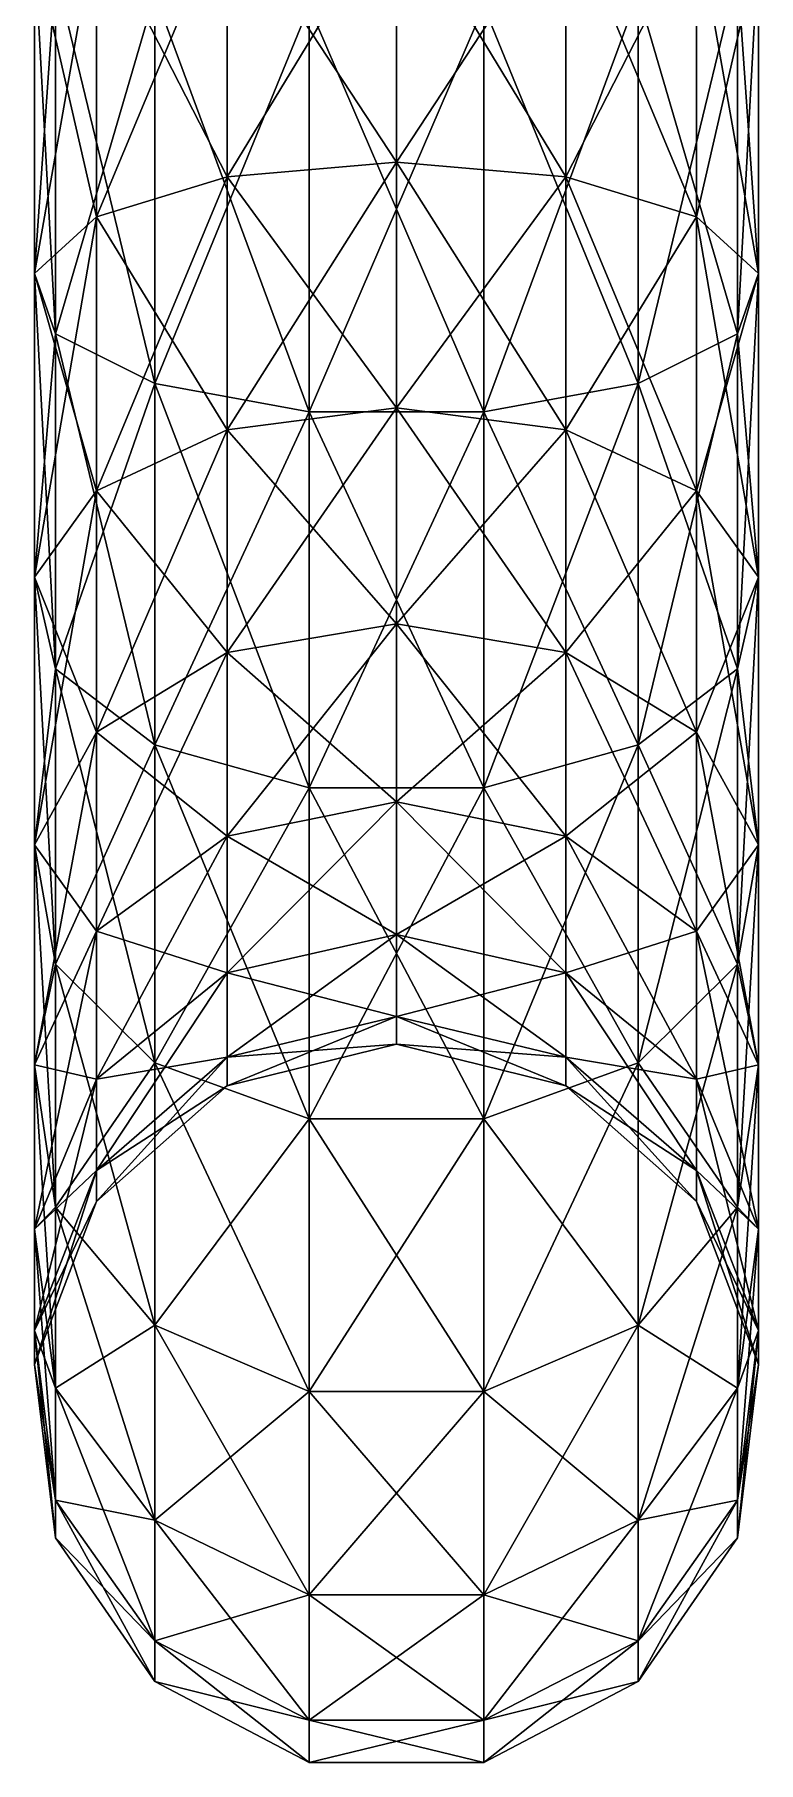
# Model space of a CAD drawing. Header units: millimetres. Extents: x -70 to 70, y -717 to 0.
# Drawn here: x -16.9 to 16.9, y -716.5 to -635.9 of the extents above; entities that cross this region are included whole.
import ezdxf

# ---------------------------------------------------------------- set-up
doc = ezdxf.new("R2010")
doc.units = ezdxf.units.MM

msp = doc.modelspace()

# ---------------------------------------------------------------- meshes
at = {"color": 67}
mesh = msp.add_polyface(dxfattribs=at)
corners = [(-16.876, -631.804, -157.052), (-15.895, -633.027, -165.036), (-16.876, -647.073, -153.099), (-13.991, -644.43, -145.964), (-13.991, -630.652, -149.532), (-11.273, -634.041, -171.655), (-4.068, -634.614, -175.393), (-11.273, -652.204, -166.953), (-15.895, -649.878, -160.673), (4.068, -634.614, -175.393), (-4.068, -653.517, -170.499), (0, -629.54, -142.273), (-7.9, -629.835, -144.198), (0, -641.88, -139.078), (-15.895, -633.027, 5.036), (-16.876, -631.804, -2.948), (-15.895, -649.878, 0.673), (-11.273, -652.204, 6.953), (-11.273, -634.041, 11.655), (-13.991, -630.652, -10.468), (-7.9, -629.835, -15.802), (-13.991, -644.43, -14.036), (-16.876, -647.073, -6.901), (0, -629.54, -17.726), (0, -641.88, -20.922), (-7.9, -642.557, -19.096), (4.068, -634.614, 15.393), (-9.657, -620, 13.991), (-4.068, -634.614, 15.393), (0, -653.325, -133.465), (-7.9, -642.557, -140.904), (-7.9, -654.355, -135.117), (0, -663.405, -125.662), (0, -653.325, -26.535), (-7.9, -654.355, -24.883), (0, -663.405, -34.338), (-7.9, -664.747, -32.927), (-7.9, -664.747, -127.073), (-13.991, -657.209, -139.696), (4.068, -653.517, -170.499), (-4.068, -671.048, -161.899), (-11.273, -669.048, -158.69), (-15.895, -665.506, -153.007), (-16.876, -661.233, -146.153), (-13.991, -657.209, -20.304), (-16.876, -661.233, -13.847), (-15.895, -665.506, -6.993), (-11.273, -669.048, -1.31), (-4.068, -653.517, 10.499), (4.068, -653.517, 10.499), (-13.991, -668.464, -130.984), (-13.991, -668.464, -29.016), (-16.876, -673.706, -23.502), (-4.068, -671.048, 1.899), (4.068, -671.048, 1.899)]
mesh.append_faces([[corners[k] for k in face] for face in [(0, 1, 2, 0), (2, 8, 43, 2), (16, 22, 46, 16)]], dxfattribs={"vtx0": -1, "vtx1": -1, "vtx3": -1, "color": 67})
mesh.append_faces([[corners[k] for k in face] for face in [(0, 3, 4, 0), (23, 25, 20, 23), (2, 1, 8, 2), (2, 38, 3, 2), (21, 45, 22, 21), (16, 15, 22, 16), (43, 8, 42, 43), (43, 50, 38, 43), (44, 52, 45, 44), (46, 22, 45, 46)]], dxfattribs={"vtx0": -1, "vtx2": -1, "vtx3": -1, "color": 67})
mesh.append_faces([[corners[k] for k in face] for face in [(5, 8, 1, 5), (9, 10, 6, 9), (14, 17, 18, 14), (19, 22, 15, 19), (29, 30, 31, 29), (24, 34, 25, 24), (33, 36, 34, 33), (30, 4, 3, 30), (39, 40, 10, 39), (7, 6, 10, 7), (7, 42, 8, 7), (21, 20, 25, 21), (16, 47, 17, 16), (31, 3, 38, 31), (44, 25, 34, 44), (48, 54, 49, 48)]], dxfattribs={"vtx0": -1, "vtx3": -1, "color": 67})
mesh.append_faces([[corners[k] for k in face] for face in [(0, 2, 3, 0), (19, 21, 22, 19), (30, 12, 4, 30), (2, 43, 38, 2), (21, 44, 45, 21)]], dxfattribs={"vtx1": -1, "vtx2": -1, "vtx3": -1, "color": 67})
mesh.append_faces([[corners[k] for k in face] for face in [(5, 6, 7, 5), (11, 12, 13, 11), (14, 15, 16, 14), (19, 20, 21, 19), (29, 31, 32, 29), (37, 32, 31, 37), (30, 13, 12, 30), (30, 3, 31, 30), (7, 10, 41, 7), (21, 25, 44, 21), (28, 18, 48, 28), (44, 34, 51, 44), (48, 17, 53, 48)]], dxfattribs={"vtx1": -1, "vtx3": -1, "color": 67})
mesh.append_faces([[corners[k] for k in face] for face in [(5, 7, 8, 5), (14, 16, 17, 14), (23, 24, 25, 23), (29, 13, 30, 29), (24, 33, 34, 24), (33, 35, 36, 33), (37, 31, 38, 37), (7, 41, 42, 7), (16, 46, 47, 16), (28, 48, 49, 28), (18, 17, 48, 18), (48, 53, 54, 48), (17, 47, 53, 17)]], dxfattribs={"vtx2": -1, "vtx3": -1, "color": 67})
mesh.append_faces([[corners[k] for k in face] for face in [(26, 27, 28, 26)]], dxfattribs={"vtx3": -1, "color": 67})
mesh = msp.add_polyface(dxfattribs=at)
corners = [(4.068, -634.614, -175.393), (12.725, -620, -171.273), (11.273, -634.041, -171.655), (4.068, -653.517, -170.499), (-4.068, -653.517, -170.499), (-4.068, -634.614, -175.393), (6.028, -620, -175.895), (15.895, -633.027, -165.036), (16.876, -631.804, -157.052), (15.895, -649.878, -160.673), (11.273, -652.204, -166.953), (13.991, -630.652, -149.532), (7.9, -629.835, -144.198), (13.991, -644.43, -145.964), (16.876, -647.073, -153.099), (0, -629.54, -142.273), (0, -641.88, -139.078), (7.9, -642.557, -140.904), (0, -629.54, -17.726), (7.9, -629.835, -15.802), (0, -641.88, -20.922), (13.991, -630.652, -10.468), (16.876, -631.804, -2.948), (13.991, -644.43, -14.036), (7.9, -642.557, -19.096), (15.895, -633.027, 5.036), (11.273, -634.041, 11.655), (15.895, -649.878, 0.673), (16.876, -647.073, -6.901), (4.068, -634.614, 15.393), (-4.068, -634.614, 15.393), (4.068, -653.517, 10.499), (11.273, -652.204, 6.953), (0, -653.325, -133.465), (7.9, -654.355, -135.117), (0, -663.405, -125.662), (7.9, -664.747, -127.073), (0, -663.405, -34.338), (0, -653.325, -26.535), (7.9, -654.355, -24.883), (7.9, -664.747, -32.927), (13.991, -657.209, -20.304), (13.991, -657.209, -139.696), (16.876, -661.233, -146.153), (15.895, -665.506, -153.007), (11.273, -669.048, -158.69), (4.068, -671.048, -161.899), (-4.068, -671.048, -161.899), (15.895, -665.506, -6.993), (16.876, -661.233, -13.847), (13.991, -668.464, -130.984), (16.876, -673.706, -136.498), (11.273, -669.048, -1.31), (13.991, -668.464, -29.016), (4.068, -671.048, 1.899)]
mesh.append_faces([[corners[k] for k in face] for face in [(7, 8, 9, 7), (11, 12, 13, 11), (18, 19, 20, 18), (9, 14, 44, 9), (23, 28, 41, 23), (41, 49, 53, 41)]], dxfattribs={"vtx0": -1, "vtx1": -1, "vtx3": -1, "color": 67})
mesh.append_faces([[corners[k] for k in face] for face in [(11, 14, 8, 11), (21, 24, 19, 21), (13, 43, 14, 13), (9, 8, 14, 9), (27, 49, 28, 27), (23, 22, 28, 23), (42, 51, 43, 42), (44, 14, 43, 44), (41, 28, 49, 41)]], dxfattribs={"vtx0": -1, "vtx2": -1, "vtx3": -1, "color": 67})
mesh.append_faces([[corners[k] for k in face] for face in [(7, 10, 2, 7), (15, 17, 12, 15), (25, 28, 22, 25), (29, 32, 26, 29), (16, 34, 17, 16), (33, 36, 34, 33), (37, 39, 40, 37), (39, 23, 41, 39), (24, 38, 20, 24), (13, 12, 17, 13), (9, 45, 10, 9), (3, 2, 10, 3), (27, 26, 32, 27), (42, 17, 34, 42)]], dxfattribs={"vtx0": -1, "vtx3": -1, "color": 67})
mesh.append_faces([[corners[k] for k in face] for face in [(11, 13, 14, 11), (25, 27, 28, 25), (13, 42, 43, 13), (27, 48, 49, 27)]], dxfattribs={"vtx1": -1, "vtx2": -1, "vtx3": -1, "color": 67})
mesh.append_faces([[corners[k] for k in face] for face in [(0, 2, 3, 0), (21, 22, 23, 21), (25, 26, 27, 25), (29, 30, 31, 29), (39, 38, 24, 39), (39, 41, 40, 39), (13, 17, 42, 13), (3, 10, 46, 3), (27, 32, 48, 27), (42, 34, 50, 42), (32, 31, 52, 32)]], dxfattribs={"vtx1": -1, "vtx3": -1, "color": 67})
mesh.append_faces([[corners[k] for k in face] for face in [(0, 3, 4, 0), (7, 9, 10, 7), (15, 16, 17, 15), (21, 23, 24, 21), (29, 31, 32, 29), (16, 33, 34, 16), (33, 35, 36, 33), (19, 24, 20, 19), (37, 38, 39, 37), (39, 24, 23, 39), (9, 44, 45, 9), (3, 46, 47, 3), (32, 52, 48, 32), (41, 53, 40, 41), (31, 54, 52, 31)]], dxfattribs={"vtx2": -1, "vtx3": -1, "color": 67})
mesh.append_faces([[corners[k] for k in face] for face in [(0, 1, 2, 0), (0, 5, 6, 0)]], dxfattribs={"vtx3": -1, "color": 67})
mesh = msp.add_polyface(dxfattribs=at)
corners = [(0, -683, -80), (0, -681.71, -67.318), (7.9, -683.618, -66.926), (7.9, -684.947, -80), (0, -681.71, -92.682), (0, -663.405, -125.662), (0, -671.708, -115.99), (7.9, -673.306, -117.102), (7.9, -664.747, -127.073), (0, -677.894, -104.844), (7.9, -679.684, -105.612), (7.9, -683.618, -93.074), (13.991, -690.343, -80), (13.991, -688.903, -94.16), (0, -663.405, -34.338), (7.9, -664.747, -32.927), (0, -671.708, -44.01), (0, -677.894, -55.156), (7.9, -673.306, -42.898), (7.9, -679.684, -54.388), (13.991, -684.642, -52.26), (13.991, -688.903, -65.84), (13.991, -668.464, -29.016), (13.991, -677.735, -39.815), (13.991, -684.642, -107.74), (13.991, -657.209, -139.696), (13.991, -668.464, -130.984), (16.876, -673.706, -136.498), (15.895, -665.506, -153.007), (16.876, -661.233, -146.153), (15.895, -679.271, -142.353), (11.273, -683.884, -147.206), (11.273, -669.048, -158.69), (4.068, -671.048, -161.899), (11.273, -652.204, -166.953), (4.068, -686.489, -149.947), (-4.068, -686.489, -149.947), (7.9, -654.355, -135.117), (13.991, -677.735, -120.185), (16.876, -683.979, -124.531), (15.895, -690.609, -129.145), (11.273, -696.105, -132.971), (16.876, -691.634, -110.74), (-4.068, -671.048, 1.899), (4.068, -686.489, -10.053), (4.068, -671.048, 1.899), (11.273, -669.048, -1.31), (11.273, -683.884, -12.794), (15.895, -679.271, -17.647), (15.895, -665.506, -6.993), (16.876, -661.233, -13.847), (16.876, -673.706, -23.502), (15.895, -690.609, -30.855), (16.876, -683.979, -35.469), (16.876, -691.634, -49.26)]
mesh.append_faces([[corners[k] for k in face] for face in [(28, 29, 30, 28), (30, 27, 40, 30), (50, 49, 51, 50), (23, 53, 20, 23), (51, 48, 53, 51)]], dxfattribs={"vtx0": -1, "vtx1": -1, "vtx3": -1, "color": 67})
mesh.append_faces([[corners[k] for k in face] for face in [(26, 39, 27, 26), (30, 29, 27, 30), (38, 42, 39, 38), (40, 27, 39, 40), (23, 51, 53, 23), (20, 53, 54, 20)]], dxfattribs={"vtx0": -1, "vtx2": -1, "vtx3": -1, "color": 67})
mesh.append_faces([[corners[k] for k in face] for face in [(0, 2, 3, 0), (5, 7, 8, 5), (6, 10, 7, 6), (9, 11, 10, 9), (17, 18, 19, 17), (2, 20, 21, 2), (18, 22, 23, 18), (10, 13, 24, 10), (28, 31, 32, 28), (33, 34, 32, 33), (26, 37, 8, 26), (30, 41, 31, 30), (35, 32, 31, 35), (38, 8, 7, 38), (43, 44, 45, 43), (46, 48, 49, 46), (47, 52, 48, 47)]], dxfattribs={"vtx0": -1, "vtx3": -1, "color": 67})
mesh.append_faces([[corners[k] for k in face] for face in [(25, 26, 27, 25), (26, 38, 39, 26), (38, 24, 42, 38), (50, 51, 22, 50), (49, 48, 51, 49), (23, 22, 51, 23), (48, 52, 53, 48)]], dxfattribs={"vtx1": -1, "vtx2": -1, "vtx3": -1, "color": 67})
mesh.append_faces([[corners[k] for k in face] for face in [(0, 3, 4, 0), (11, 4, 3, 11), (11, 13, 10, 11), (14, 15, 16, 14), (17, 19, 1, 17), (2, 1, 19, 2), (2, 21, 3, 2), (18, 16, 15, 18), (18, 23, 19, 18), (10, 24, 7, 10), (33, 32, 35, 33), (26, 8, 38, 26), (38, 7, 24, 38), (46, 45, 47, 46)]], dxfattribs={"vtx1": -1, "vtx3": -1, "color": 67})
mesh.append_faces([[corners[k] for k in face] for face in [(0, 1, 2, 0), (5, 6, 7, 5), (6, 9, 10, 6), (9, 4, 11, 9), (11, 3, 12, 11), (17, 16, 18, 17), (2, 19, 20, 2), (18, 15, 22, 18), (28, 30, 31, 28), (33, 35, 36, 33), (46, 47, 48, 46), (45, 44, 47, 45), (23, 20, 19, 23)]], dxfattribs={"vtx2": -1, "vtx3": -1, "color": 67})
mesh = msp.add_polyface(dxfattribs=at)
corners = [(0, -683, -80), (0, -681.71, -92.682), (-7.9, -683.618, -93.074), (-7.9, -684.947, -80), (0, -681.71, -67.318), (0, -671.708, -115.99), (0, -663.405, -125.662), (-7.9, -664.747, -127.073), (-7.9, -673.306, -117.102), (0, -677.894, -104.844), (-7.9, -679.684, -105.612), (0, -663.405, -34.338), (0, -671.708, -44.01), (-7.9, -673.306, -42.898), (-7.9, -664.747, -32.927), (0, -677.894, -55.156), (-7.9, -679.684, -54.388), (-7.9, -683.618, -66.926), (-13.991, -690.343, -80), (-13.991, -688.903, -65.84), (-13.991, -677.735, -120.185), (-13.991, -684.642, -107.74), (-13.991, -657.209, -139.696), (-13.991, -668.464, -130.984), (-13.991, -684.642, -52.26), (4.068, -671.048, -161.899), (-4.068, -686.489, -149.947), (-4.068, -671.048, -161.899), (-11.273, -669.048, -158.69), (-4.068, -653.517, -170.499), (-11.273, -683.884, -147.206), (-15.895, -679.271, -142.353), (-15.895, -665.506, -153.007), (-16.876, -661.233, -146.153), (-16.876, -673.706, -136.498), (-15.895, -690.609, -129.145), (-16.876, -683.979, -124.531), (-16.876, -691.634, -110.74), (-13.991, -657.209, -20.304), (-13.991, -668.464, -29.016), (-16.876, -673.706, -23.502), (-15.895, -665.506, -6.993), (-16.876, -661.233, -13.847), (-15.895, -679.271, -17.647), (-11.273, -683.884, -12.794), (-11.273, -669.048, -1.31), (-7.9, -654.355, -24.883), (-13.991, -677.735, -39.815), (-16.876, -683.979, -35.469), (-15.895, -690.609, -30.855), (-11.273, -696.105, -27.029), (-4.068, -671.048, 1.899), (-4.068, -686.489, -10.053), (4.068, -686.489, -10.053), (-16.876, -691.634, -49.26)]
mesh.append_faces([[corners[k] for k in face] for face in [(33, 32, 34, 33), (34, 31, 36, 34), (41, 42, 43, 41), (43, 40, 49, 43)]], dxfattribs={"vtx0": -1, "vtx1": -1, "vtx3": -1, "color": 67})
mesh.append_faces([[corners[k] for k in face] for face in [(34, 32, 31, 34), (34, 20, 23, 34), (36, 31, 35, 36), (36, 21, 20, 36), (39, 48, 40, 39), (43, 42, 40, 43), (47, 54, 48, 47), (49, 40, 48, 49)]], dxfattribs={"vtx0": -1, "vtx2": -1, "vtx3": -1, "color": 67})
mesh.append_faces([[corners[k] for k in face] for face in [(0, 2, 3, 0), (5, 7, 8, 5), (1, 10, 2, 1), (11, 13, 14, 11), (12, 16, 13, 12), (15, 17, 16, 15), (10, 20, 21, 10), (7, 22, 23, 7), (25, 26, 27, 25), (28, 29, 27, 28), (28, 31, 32, 28), (30, 27, 26, 30), (30, 35, 31, 30), (8, 23, 20, 8), (41, 44, 45, 41), (39, 46, 14, 39), (43, 50, 44, 43), (47, 14, 13, 47), (24, 13, 16, 24)]], dxfattribs={"vtx0": -1, "vtx3": -1, "color": 67})
mesh.append_faces([[corners[k] for k in face] for face in [(33, 34, 23, 33), (34, 36, 20, 34), (36, 37, 21, 36), (38, 39, 40, 38), (39, 47, 48, 39), (47, 24, 54, 47)]], dxfattribs={"vtx1": -1, "vtx2": -1, "vtx3": -1, "color": 67})
mesh.append_faces([[corners[k] for k in face] for face in [(0, 3, 4, 0), (5, 8, 9, 5), (17, 4, 3, 17), (17, 19, 16, 17), (10, 9, 8, 10), (10, 21, 2, 10), (7, 23, 8, 7), (28, 27, 30, 28), (39, 14, 47, 39), (51, 45, 52, 51), (47, 13, 24, 47)]], dxfattribs={"vtx1": -1, "vtx3": -1, "color": 67})
mesh.append_faces([[corners[k] for k in face] for face in [(0, 1, 2, 0), (5, 6, 7, 5), (1, 9, 10, 1), (11, 12, 13, 11), (12, 15, 16, 12), (15, 4, 17, 15), (17, 3, 18, 17), (10, 8, 20, 10), (19, 24, 16, 19), (28, 30, 31, 28), (41, 43, 44, 41), (51, 52, 53, 51), (45, 44, 52, 45)]], dxfattribs={"vtx2": -1, "vtx3": -1, "color": 67})
mesh = msp.add_polyface(dxfattribs=at)
corners = [(-7.9, -683.618, -66.926), (-13.991, -690.343, -80), (-13.991, -688.903, -65.84), (-4.068, -716.506, -80), (-11.273, -712.725, -80), (-4.068, -714.531, -99.427), (4.068, -714.531, -99.427), (4.068, -716.506, -80), (-4.068, -714.531, -60.573), (-11.273, -710.827, -61.335), (-15.895, -706.028, -80), (-11.273, -710.827, -98.665), (-16.876, -697.951, -80), (-15.895, -704.267, -97.317), (-15.895, -704.267, -62.683), (-16.876, -696.355, -64.309), (-16.876, -696.355, -95.691), (-7.9, -684.947, -80), (-13.991, -688.903, -94.16), (-7.9, -683.618, -93.074), (-13.991, -684.642, -107.74), (-16.876, -691.634, -110.74), (-15.895, -699.056, -113.926), (-11.273, -705.21, -116.567), (-4.068, -708.685, -118.058), (4.068, -708.685, -118.058), (4.068, -714.531, -60.573), (-4.068, -708.685, -41.942), (-11.273, -705.21, -43.433), (-15.895, -699.056, -46.074), (-16.876, -691.634, -49.26), (-13.991, -684.642, -52.26), (-11.273, -683.884, -147.206), (-4.068, -686.489, -149.947), (-11.273, -696.105, -132.971), (-15.895, -690.609, -129.145), (-4.068, -699.209, -135.131), (-16.876, -683.979, -124.531), (-15.895, -679.271, -17.647), (-15.895, -690.609, -30.855), (-11.273, -696.105, -27.029), (-16.876, -683.979, -35.469), (-4.068, -686.489, -10.053), (-11.273, -683.884, -12.794), (-4.068, -699.209, -24.869), (4.068, -699.209, -24.869), (4.068, -708.685, -41.942)]
mesh.append_faces([[corners[k] for k in face] for face in [(10, 12, 13, 10), (12, 1, 16, 12), (1, 12, 2, 1), (13, 16, 22, 13), (2, 15, 31, 2), (37, 35, 21, 37), (21, 22, 16, 21), (39, 41, 29, 39)]], dxfattribs={"vtx0": -1, "vtx1": -1, "vtx3": -1, "color": 67})
mesh.append_faces([[corners[k] for k in face] for face in [(10, 15, 12, 10), (18, 21, 16, 18), (14, 30, 15, 14), (21, 35, 22, 21), (29, 41, 30, 29)]], dxfattribs={"vtx0": -1, "vtx2": -1, "vtx3": -1, "color": 67})
mesh.append_faces([[corners[k] for k in face] for face in [(0, 1, 2, 0), (3, 9, 4, 3), (18, 17, 19, 18), (13, 23, 11, 13), (5, 25, 6, 5), (8, 28, 9, 8), (34, 33, 36, 34), (34, 22, 35, 34), (23, 36, 24, 23), (39, 28, 40, 39)]], dxfattribs={"vtx0": -1, "vtx3": -1, "color": 67})
mesh.append_faces([[corners[k] for k in face] for face in [(10, 14, 15, 10), (12, 16, 13, 12), (1, 18, 16, 1), (18, 20, 21, 18), (14, 29, 30, 14), (12, 15, 2, 12), (15, 30, 31, 15)]], dxfattribs={"vtx1": -1, "vtx2": -1, "vtx3": -1, "color": 67})
mesh.append_faces([[corners[k] for k in face] for face in [(3, 4, 5, 3), (3, 7, 8, 3), (4, 10, 11, 4), (10, 4, 14, 10), (1, 17, 18, 1), (18, 19, 20, 18), (5, 11, 24, 5), (8, 26, 27, 8), (14, 9, 29, 14), (32, 33, 34, 32), (34, 36, 23, 34), (23, 24, 11, 23), (42, 43, 44, 42), (28, 27, 40, 28), (44, 40, 27, 44)]], dxfattribs={"vtx1": -1, "vtx3": -1, "color": 67})
mesh.append_faces([[corners[k] for k in face] for face in [(3, 5, 6, 3), (3, 8, 9, 3), (4, 11, 5, 4), (10, 13, 11, 10), (13, 22, 23, 13), (5, 24, 25, 5), (8, 27, 28, 8), (4, 9, 14, 4), (32, 34, 35, 32), (34, 23, 22, 34), (38, 39, 40, 38), (39, 29, 28, 39), (42, 44, 45, 42), (43, 40, 44, 43), (9, 28, 29, 9), (44, 27, 46, 44)]], dxfattribs={"vtx2": -1, "vtx3": -1, "color": 67})
mesh = msp.add_polyface(dxfattribs=at)
corners = [(7.9, -683.618, -93.074), (13.991, -690.343, -80), (13.991, -688.903, -94.16), (16.876, -697.951, -80), (7.9, -684.947, -80), (13.991, -688.903, -65.84), (15.895, -706.028, -80), (16.876, -696.355, -95.691), (16.876, -696.355, -64.309), (15.895, -704.267, -62.683), (11.273, -712.725, -80), (15.895, -704.267, -97.317), (4.068, -716.506, -80), (11.273, -710.827, -98.665), (11.273, -710.827, -61.335), (4.068, -714.531, -60.573), (-4.068, -716.506, -80), (4.068, -714.531, -99.427), (11.273, -705.21, -116.567), (15.895, -699.056, -113.926), (16.876, -691.634, -110.74), (13.991, -684.642, -107.74), (16.876, -691.634, -49.26), (15.895, -699.056, -46.074), (11.273, -705.21, -43.433), (4.068, -708.685, -41.942), (-4.068, -714.531, -60.573), (15.895, -679.271, -142.353), (15.895, -690.609, -129.145), (11.273, -696.105, -132.971), (4.068, -686.489, -149.947), (11.273, -683.884, -147.206), (4.068, -699.209, -135.131), (-4.068, -699.209, -135.131), (-4.068, -686.489, -149.947), (16.876, -683.979, -124.531), (4.068, -708.685, -118.058), (-4.068, -708.685, -118.058), (-4.068, -686.489, -10.053), (4.068, -699.209, -24.869), (4.068, -686.489, -10.053), (11.273, -683.884, -12.794), (11.273, -696.105, -27.029), (15.895, -690.609, -30.855), (-4.068, -699.209, -24.869), (16.876, -683.979, -35.469), (13.991, -684.642, -52.26), (-4.068, -708.685, -41.942)]
mesh.append_faces([[corners[k] for k in face] for face in [(1, 3, 2, 1), (3, 6, 7, 3), (3, 1, 8, 3), (7, 11, 20, 7), (8, 5, 22, 8), (28, 35, 19, 28), (19, 20, 11, 19), (46, 22, 5, 46)]], dxfattribs={"vtx0": -1, "vtx1": -1, "vtx3": -1, "color": 67})
mesh.append_faces([[corners[k] for k in face] for face in [(3, 9, 6, 3), (7, 21, 2, 7), (8, 23, 9, 8), (19, 35, 20, 19), (43, 22, 45, 43)]], dxfattribs={"vtx0": -1, "vtx2": -1, "vtx3": -1, "color": 67})
mesh.append_faces([[corners[k] for k in face] for face in [(0, 1, 2, 0), (4, 5, 1, 4), (10, 15, 12, 10), (13, 19, 11, 13), (14, 25, 15, 14), (30, 33, 34, 30), (28, 18, 29, 28), (32, 31, 29, 32), (32, 37, 33, 32), (36, 29, 18, 36), (38, 39, 40, 38), (39, 24, 42, 39)]], dxfattribs={"vtx0": -1, "vtx3": -1, "color": 67})
mesh.append_faces([[corners[k] for k in face] for face in [(3, 7, 2, 3), (3, 8, 9, 3), (6, 11, 7, 6), (7, 20, 21, 7), (1, 5, 8, 1), (8, 22, 23, 8), (43, 23, 22, 43)]], dxfattribs={"vtx1": -1, "vtx2": -1, "vtx3": -1, "color": 67})
mesh.append_faces([[corners[k] for k in face] for face in [(6, 10, 11, 6), (10, 12, 13, 10), (10, 6, 14, 10), (12, 16, 17, 12), (13, 17, 18, 13), (14, 9, 24, 14), (30, 31, 32, 30), (32, 29, 36, 32), (36, 18, 17, 36), (41, 40, 42, 41), (39, 44, 25, 39), (43, 42, 23, 43)]], dxfattribs={"vtx1": -1, "vtx3": -1, "color": 67})
mesh.append_faces([[corners[k] for k in face] for face in [(10, 13, 11, 10), (10, 14, 15, 10), (12, 17, 13, 12), (13, 18, 19, 13), (6, 9, 14, 6), (14, 24, 25, 14), (12, 15, 26, 12), (27, 28, 29, 27), (30, 32, 33, 30), (28, 19, 18, 28), (32, 36, 37, 32), (41, 42, 43, 41), (40, 39, 42, 40), (39, 25, 24, 39), (15, 25, 47, 15), (9, 23, 24, 9), (42, 24, 23, 42)]], dxfattribs={"vtx2": -1, "vtx3": -1, "color": 67})

doc.saveas('drawing.dxf')
